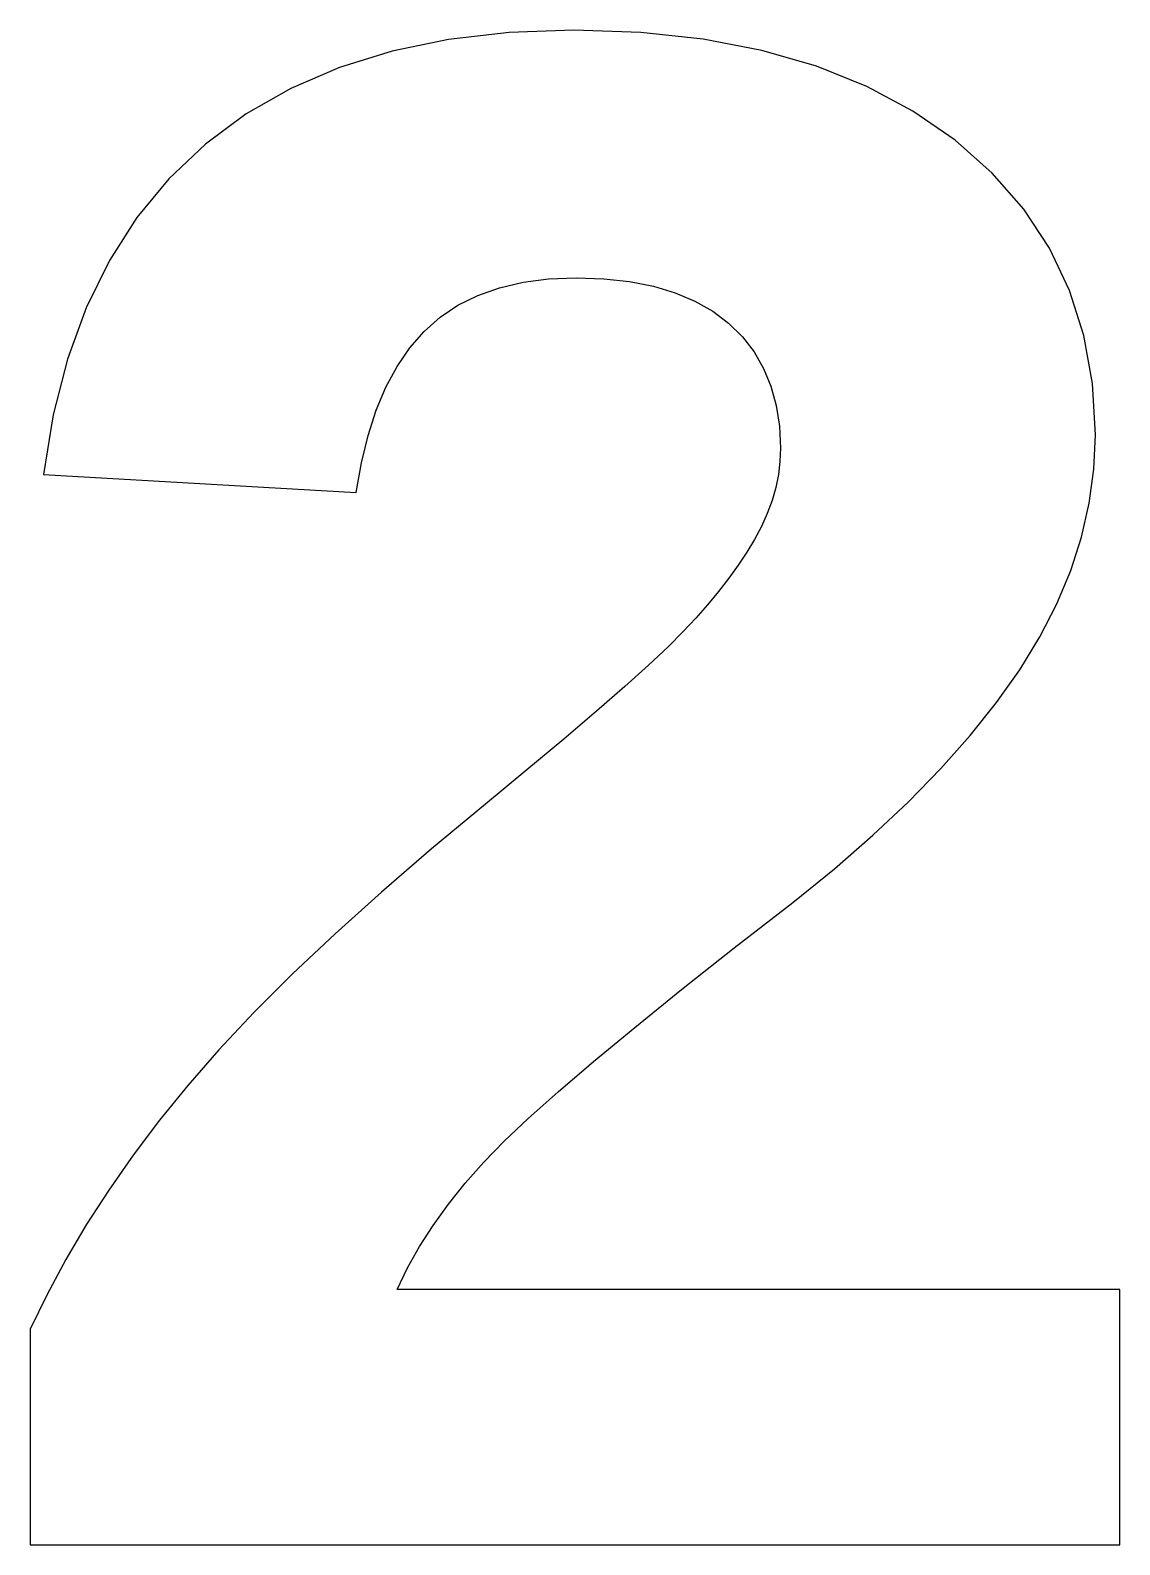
# Model space of a CAD drawing. Header units: metres. Extents: x -6.1 to 6.6, y -22.2 to -4.6.
import ezdxf

# ---------------------------------------------------------------- set-up
doc = ezdxf.new("R2010")
doc.units = ezdxf.units.M

msp = doc.modelspace()

# ---------------------------------------------------------------- linework, layer by layer
for p, q in [((-1.26889, -4.69928), (-1.92929, -4.8347)), ((-0.561935, -4.61803), (-1.26889, -4.69928)), ((0.191559, -4.59094), (-0.561935, -4.61803)), ((0.970139, -4.6171), (0.191559, -4.59094)), ((1.70085, -4.6956), (0.970139, -4.6171)), ((2.38371, -4.82643), (1.70085, -4.6956)), ((-1.92929, -4.8347), (-2.54315, -5.02428)), ((3.01872, -5.00957), (2.38371, -4.82643)), ((-2.54315, -5.02428), (-3.11047, -5.26804)), ((3.60588, -5.24507), (3.01872, -5.00957)), ((-3.11047, -5.26804), (-3.63124, -5.56596)), ((4.14517, -5.53288), (3.60588, -5.24507)), ((-3.63124, -5.56596), (-4.10547, -5.91808)), ((4.63661, -5.87305), (4.14517, -5.53288)), ((-4.10547, -5.91808), (-4.53052, -6.32166)), ((5.07072, -6.25705), (4.63661, -5.87305)), ((-4.53052, -6.32166), (-4.90376, -6.77415)), ((5.43805, -6.67656), (5.07072, -6.25705)), ((5.73859, -7.13156), (5.43805, -6.67656)), ((-4.90376, -6.77415), (-5.2252, -7.27557)), ((5.97235, -7.62207), (5.73859, -7.13156)), ((-5.2252, -7.27557), (-5.49484, -7.82588)), ((-0.676117, -7.5918), (-0.400696, -7.52803)), ((-0.400696, -7.52803), (-0.102905, -7.48978)), ((-0.102905, -7.48978), (0.217209, -7.47702)), ((0.217209, -7.47702), (0.540634, -7.48781)), ((0.540634, -7.48781), (0.840912, -7.52014)), ((0.840912, -7.52014), (1.11806, -7.57404)), ((1.11806, -7.57404), (1.37207, -7.64949)), ((-1.15993, -7.79585), (-0.929199, -7.68108)), ((-0.929199, -7.68108), (-0.676117, -7.5918)), ((1.37207, -7.64949), (1.60292, -7.74651)), ((1.60292, -7.74651), (1.81064, -7.86508)), ((6.13931, -8.14806), (5.97235, -7.62207)), ((-5.49484, -7.82588), (-5.71268, -8.42513)), ((-1.55434, -8.10193), (-1.36832, -7.93614)), ((-1.36832, -7.93614), (-1.15993, -7.79585)), ((1.81064, -7.86508), (1.99522, -8.00522)), ((-1.72038, -8.29323), (-1.55434, -8.10193)), ((1.99522, -8.00522), (2.15593, -8.16429)), ((-1.8688, -8.51003), (-1.72038, -8.29323)), ((2.15593, -8.16429), (2.2919, -8.33968)), ((6.23949, -8.70955), (6.13931, -8.14806)), ((-5.71268, -8.42513), (-5.87871, -9.07327)), ((2.2919, -8.33968), (2.40315, -8.53136)), ((-1.99962, -8.75232), (-1.8688, -8.51003)), ((2.40315, -8.53136), (2.48969, -8.73935)), ((-2.11279, -9.02011), (-1.99962, -8.75232)), ((2.48969, -8.73935), (2.5515, -8.96365)), ((6.27289, -9.30653), (6.23949, -8.70955)), ((2.5515, -8.96365), (2.58858, -9.20427)), ((-5.87871, -9.07327), (-5.99294, -9.77032)), ((-2.20837, -9.3134), (-2.11279, -9.02011)), ((-2.28632, -9.63219), (-2.20837, -9.3134)), ((2.58858, -9.20427), (2.60095, -9.4612)), ((6.25487, -9.70636), (6.27289, -9.30653)), ((2.60095, -9.4612), (2.59476, -9.6154)), ((-2.34663, -9.97647), (-2.28632, -9.63219)), ((2.59476, -9.6154), (2.57622, -9.76884)), ((6.20084, -10.1033), (6.25487, -9.70636)), ((-5.99294, -9.77032), (-2.34663, -9.97647)), ((2.57622, -9.76884), (2.54532, -9.92148)), ((2.54532, -9.92148), (2.50204, -10.0733)), ((2.44643, -10.2244), (2.37843, -10.3747)), ((2.50204, -10.0733), (2.44643, -10.2244)), ((6.11078, -10.4974), (6.20084, -10.1033)), ((2.37843, -10.3747), (2.29808, -10.5242)), ((2.29808, -10.5242), (2.20695, -10.674)), ((5.98471, -10.8885), (6.11078, -10.4974)), ((2.20695, -10.674), (2.10663, -10.825)), ((2.10663, -10.825), (1.9971, -10.9774)), ((5.8226, -11.2768), (5.98471, -10.8885)), ((1.9971, -10.9774), (1.87837, -11.1311)), ((1.75046, -11.2861), (1.61334, -11.4424)), ((1.87837, -11.1311), (1.75046, -11.2861)), ((5.62448, -11.6621), (5.8226, -11.2768)), ((1.61334, -11.4424), (1.46703, -11.6)), ((1.46703, -11.6), (1.2906, -11.7767)), ((1.2906, -11.7767), (1.06317, -11.9902)), ((5.39034, -12.0446), (5.62448, -11.6621)), ((1.06317, -11.9902), (0.784729, -12.2406)), ((5.12016, -12.4265), (5.39034, -12.0446)), ((0.784729, -12.2406), (0.455261, -12.5277)), ((0.455261, -12.5277), (0.074783, -12.8517)), ((4.81398, -12.8103), (5.12016, -12.4265)), ((0.074783, -12.8517), (-0.356674, -13.2124)), ((4.47176, -13.1959), (4.81398, -12.8103)), ((-0.356674, -13.2124), (-0.839188, -13.61)), ((4.09352, -13.5833), (4.47176, -13.1959)), ((3.67928, -13.9726), (4.09352, -13.5833)), ((-0.839188, -13.61), (-1.46855, -14.1313)), ((3.22899, -14.3637), (3.67928, -13.9726)), ((-1.46855, -14.1313), (-2.05348, -14.635)), ((2.74269, -14.7567), (3.22899, -14.3637)), ((-2.05348, -14.635), (-2.59399, -15.121)), ((2.06189, -15.2868), (2.74269, -14.7567)), ((-2.59399, -15.121), (-3.09006, -15.5895)), ((1.44789, -15.7727), (2.06189, -15.2868)), ((-3.09006, -15.5895), (-3.54167, -16.0403)), ((0.900681, -16.2145), (1.44789, -15.7727)), ((-3.54167, -16.0403), (-3.94887, -16.4735)), ((0.420242, -16.6121), (0.900681, -16.2145)), ((-3.94887, -16.4735), (-4.31161, -16.8891)), ((0.006607, -16.9655), (0.420242, -16.6121)), ((-4.31161, -16.8891), (-4.64093, -17.2957)), ((-0.340225, -17.2747), (0.006607, -16.9655)), ((-4.64093, -17.2957), (-4.94789, -17.7021)), ((-0.6203, -17.5398), (-0.340225, -17.2747)), ((-0.857193, -17.7833), (-0.6203, -17.5398)), ((-4.94789, -17.7021), (-5.23251, -18.1082)), ((-1.07463, -18.0278), (-0.857193, -17.7833)), ((-5.23251, -18.1082), (-5.4948, -18.5141)), ((-1.2726, -18.2733), (-1.07463, -18.0278)), ((-1.45113, -18.52), (-1.2726, -18.2733)), ((-5.4948, -18.5141), (-5.73474, -18.9197)), ((-1.61018, -18.7676), (-1.45113, -18.52)), ((-1.74979, -19.0164), (-1.61018, -18.7676)), ((-5.73474, -18.9197), (-5.95233, -19.325)), ((-1.86993, -19.2661), (-1.74979, -19.0164)), ((-5.95233, -19.325), (-6.14758, -19.7301)), ((6.55637, -19.2661), (-1.86993, -19.2661)), ((6.55637, -22.2425), (6.55637, -19.2661)), ((-6.14758, -19.7301), (-6.14758, -22.2425)), ((-6.14758, -22.2425), (6.55637, -22.2425))]:
    msp.add_line(p, q)

doc.saveas('drawing.dxf')
